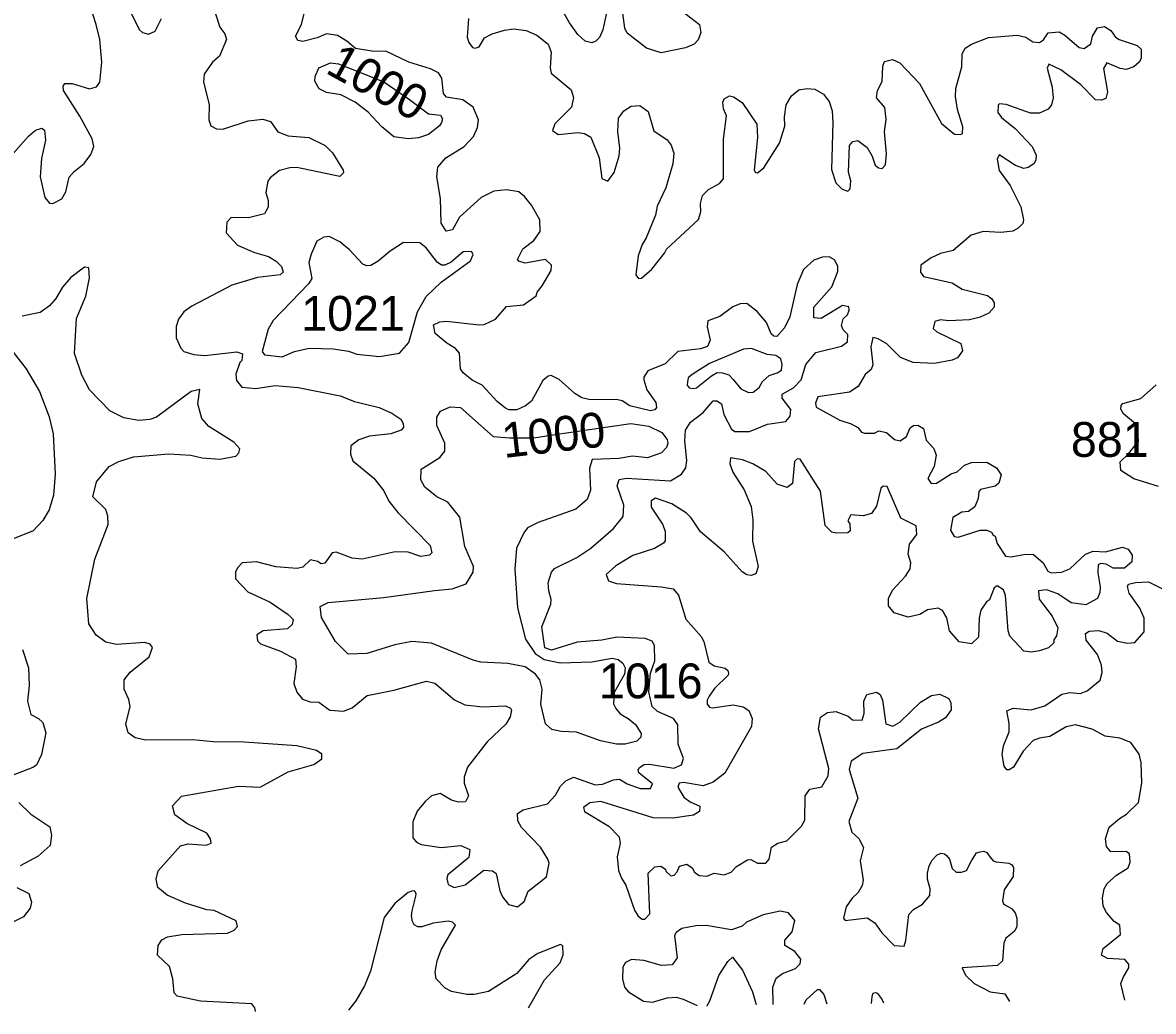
# Model space of a CAD drawing. Header units: kilometres. Extents: x 178.1 to 232.4, y 8228.7 to 8284.8.
# Drawn here: x 209.31 to 214.5, y 8229.17 to 8233.71 of the extents above; entities that cross this region are included whole.
import ezdxf

# ---------------------------------------------------------------- set-up
doc = ezdxf.new("R2010")
doc.units = ezdxf.units.KM
for name, color, linetype in [('1', 7, 'Continuous'), ('2', 7, 'Continuous'), ('21', 7, 'Continuous'), ('61', 7, 'Continuous')]:
    doc.layers.add(name, color=color, linetype=linetype)
doc.styles.add('dgn002', font='dgn002.shx')

msp = doc.modelspace()

# ---------------------------------------------------------------- linework, layer by layer
at = {"layer": '1', "color": 5, "linetype": 'Continuous', "lineweight": 13, "flags": 128}
for points in [[(210.7219, 8233.5277), (210.7599, 8233.5224), (210.9675, 8233.44), (211.0858, 8233.3584), (211.1733, 8233.2933), (211.2272, 8233.2865), (211.2374, 8233.2707), (211.2326, 8233.2536), (211.2227, 8233.2385), (211.172, 8233.1977), (211.1268, 8233.1835), (211.0787, 8233.1776), (211.0133, 8233.188), (210.9577, 8233.2336), (210.895, 8233.301), (210.8358, 8233.3471), (210.7707, 8233.3797), (210.7049, 8233.3915), (210.6703, 8233.4075), (210.6499, 8233.4434), (210.6519, 8233.4647), (210.6684, 8233.5046), (210.7219, 8233.5277)], [(210.4592, 8232.3442), (210.4359, 8232.3042), (210.4087, 8232.2022), (210.4191, 8232.1873), (210.5004, 8232.1769), (210.5568, 8232.2016), (210.6244, 8232.2177), (210.7346, 8232.2145), (210.8055, 8232.2032), (210.8432, 8232.1899), (210.947, 8232.1786), (211.039, 8232.1948), (211.0827, 8232.2434), (211.1224, 8232.3842), (211.1618, 8232.4549), (211.2305, 8232.5203), (211.3657, 8232.6182), (211.3785, 8232.6465), (211.3699, 8232.6605), (211.3319, 8232.659), (211.2769, 8232.6115), (211.248, 8232.5986), (211.2317, 8232.5983), (211.2123, 8232.612), (211.1617, 8232.6771), (211.1333, 8232.7008), (211.0578, 8232.7018), (210.9961, 8232.6625), (210.9412, 8232.6164), (210.9082, 8232.5968), (210.8892, 8232.595), (210.8709, 8232.6027), (210.8094, 8232.6689), (210.7656, 8232.7046), (210.716, 8232.7294), (210.6926, 8232.7267), (210.6595, 8232.7077), (210.6331, 8232.649), (210.6237, 8232.6097), (210.6361, 8232.5365), (210.6217, 8232.5127), (210.4592, 8232.3442)], [(212.4639, 8232.147), (212.3843, 8232.0955), (212.3655, 8232.0811), (212.3619, 8232.062), (212.3614, 8232.048), (212.3697, 8232.0356), (212.3903, 8232.0322), (212.4033, 8232.0343), (212.473, 8232.0907), (212.4979, 8232.1059), (212.5229, 8232.104), (212.5525, 8232.0952), (212.5723, 8232.0731), (212.6079, 8232.0307), (212.6423, 8232.0139), (212.6638, 8232.0151), (212.6919, 8232.0365), (212.7075, 8232.0647), (212.7373, 8232.0916), (212.7749, 8232.1033), (212.794, 8232.1167), (212.7978, 8232.1417), (212.7907, 8232.1688), (212.7688, 8232.1834), (212.7281, 8232.1887), (212.6557, 8232.2163), (212.6194, 8232.2127), (212.4639, 8232.147)], [(211.4703, 8231.8119), (211.5441, 8231.8051), (211.6561, 8231.8058), (211.7433, 8231.8185), (211.9971, 8231.8554), (212.1024, 8231.8708), (212.184, 8231.8589), (212.2447, 8231.8293), (212.2693, 8231.7982), (212.2725, 8231.7795), (212.2651, 8231.7608), (212.2431, 8231.736), (212.1783, 8231.7144), (212.1102, 8231.7207), (212.0466, 8231.7111), (211.9243, 8231.7055), (211.9125, 8231.6658), (211.9172, 8231.5653), (211.9014, 8231.5225), (211.8492, 8231.4773), (211.6761, 8231.4165), (211.6281, 8231.3917), (211.6108, 8231.3695), (211.5765, 8231.2995), (211.57, 8231.2024), (211.5816, 8231.0246), (211.6188, 8230.8815), (211.6628, 8230.8152), (211.7036, 8230.7884), (211.7773, 8230.7729), (211.923, 8230.7778), (212.0165, 8230.7932), (212.0432, 8230.7877), (212.0652, 8230.7713), (212.0762, 8230.7502), (212.0732, 8230.7209), (212.0259, 8230.6358), (212.0231, 8230.5846), (212.0332, 8230.5626), (212.0533, 8230.5388), (212.0891, 8230.517), (212.1234, 8230.4889), (212.1493, 8230.4487), (212.1486, 8230.4316), (212.1294, 8230.4127), (212.0761, 8230.3992), (212.0357, 8230.3994), (211.9625, 8230.4138), (211.853, 8230.4549), (211.7814, 8230.4568), (211.7398, 8230.4661), (211.7097, 8230.492), (211.6884, 8230.5821), (211.695, 8230.6519), (211.6843, 8230.6941), (211.664, 8230.7201), (211.616, 8230.7544), (211.537, 8230.7695), (211.4132, 8230.7757), (211.3783, 8230.7847), (211.1865, 8230.8627), (211.0959, 8230.8698), (211.0177, 8230.8552), (210.8901, 8230.8158), (210.8037, 8230.8124), (210.7449, 8230.8706), (210.6815, 8230.9812), (210.6748, 8231.0311), (210.7117, 8231.049), (210.9674, 8231.0727), (211.2005, 8231.1051), (211.281, 8231.1121), (211.3457, 8231.1347), (211.3785, 8231.1886), (211.379, 8231.2155), (211.3398, 8231.307), (211.3162, 8231.441), (211.2619, 8231.5101), (211.2105, 8231.5353), (211.1557, 8231.5789), (211.1373, 8231.6126), (211.1388, 8231.6619), (211.2252, 8231.7156), (211.2471, 8231.744), (211.2476, 8231.7806), (211.2112, 8231.8626), (211.2114, 8231.9002), (211.2272, 8231.9275), (211.2728, 8231.9479), (211.3202, 8231.9441), (211.4703, 8231.8119)]]:
    msp.add_lwpolyline(points, dxfattribs=at)
at = {"layer": '2', "color": 3, "linetype": 'Continuous', "lineweight": 0, "flags": 128}
for points in [[(212.0012, 8233.8072), (211.9732, 8233.6779), (211.9575, 8233.643), (211.9408, 8233.6259), (211.9229, 8233.6191), (211.892, 8233.6259), (211.858, 8233.6566), (211.8198, 8233.7115), (211.7366, 8233.8585)], [(209.2189, 8233.0586), (209.3349, 8233.1908), (209.3671, 8233.2178), (209.3969, 8233.2266), (209.4084, 8233.2177), (209.4137, 8233.1717), (209.3955, 8233.0881), (209.3894, 8233.0041), (209.4099, 8232.909), (209.4321, 8232.8832), (209.4473, 8232.8816), (209.4888, 8232.9025), (209.5074, 8232.9346), (209.5227, 8233.0029), (209.5447, 8233.0285), (209.5909, 8233.0653), (209.6224, 8233.1058), (209.6358, 8233.1432), (209.6279, 8233.1778), (209.5716, 8233.2829), (209.4962, 8233.4005), (209.4943, 8233.4201), (209.5024, 8233.4327), (209.5365, 8233.4329), (209.6152, 8233.4082), (209.6473, 8233.4167), (209.6625, 8233.439), (209.6722, 8233.5306), (209.6624, 8233.6338), (209.6468, 8233.7032), (209.6047, 8233.8327)], [(209.8021, 8233.7635), (209.8447, 8233.6789), (209.8586, 8233.6665), (209.8868, 8233.6585), (209.9176, 8233.6719), (209.947, 8233.7303)], [(210.1923, 8233.7571), (210.2142, 8233.6909), (210.238, 8233.6601), (210.2447, 8233.6339), (210.212, 8233.5583), (210.1803, 8233.5309), (210.1424, 8233.4748), (210.1396, 8233.4378), (210.1658, 8233.3363), (210.1644, 8233.2652), (210.1724, 8233.2375), (210.1986, 8233.2234), (210.2287, 8233.2219), (210.3447, 8233.2613), (210.4117, 8233.268), (210.4471, 8233.2578), (210.4803, 8233.2107), (210.5284, 8233.1926), (210.6234, 8233.1839), (210.6975, 8233.1478), (210.7325, 8233.1144), (210.7815, 8233.0337)], [(211.2567, 8232.2398), (211.2027, 8232.2847), (211.1964, 8232.3239), (211.2251, 8232.3381), (211.2559, 8232.3413), (211.4054, 8232.3236), (211.4282, 8232.3258), (211.4797, 8232.3503), (211.5305, 8232.4088), (211.6093, 8232.4155), (211.6669, 8232.4574), (211.6723, 8232.4746), (211.6954, 8232.5033), (211.736, 8232.5743), (211.7378, 8232.5986), (211.7106, 8232.6242), (211.6162, 8232.6081), (211.587, 8232.6164), (211.5822, 8232.6248), (211.6058, 8232.6734), (211.657, 8232.7118), (211.6854, 8232.7531), (211.6837, 8232.806), (211.6463, 8232.8734), (211.6132, 8232.9137), (211.587, 8232.9342), (211.5311, 8232.9438), (211.4726, 8232.9376), (211.4148, 8232.9083), (211.3145, 8232.8181), (211.2827, 8232.7608), (211.2546, 8232.7546), (211.2311, 8232.7909), (211.2276, 8232.905), (211.2112, 8233.0032), (211.2162, 8233.0487), (211.2528, 8233.0908), (211.3362, 8233.1431), (211.3797, 8233.1895), (211.3973, 8233.231), (211.4021, 8233.2648), (211.3777, 8233.3234), (211.3307, 8233.3577), (211.2555, 8233.3692), (211.2421, 8233.3866), (211.2336, 8233.4565), (211.219, 8233.4819), (211.1818, 8233.5), (211.0828, 8233.5299), (210.9771, 8233.5806), (210.9215, 8233.5793), (210.8371, 8233.5922), (210.7977, 8233.6267), (210.7543, 8233.653), (210.7036, 8233.6598), (210.6613, 8233.6418), (210.5949, 8233.6254), (210.5723, 8233.6291), (210.5613, 8233.6494), (210.589, 8233.7033), (210.6092, 8233.7835)], [(212.3372, 8233.7651), (212.4168, 8233.7036), (212.4238, 8233.666), (212.4117, 8233.6333), (212.3923, 8233.6134), (212.3533, 8233.5964), (212.2417, 8233.5727), (212.1738, 8233.5952), (212.0857, 8233.6627), (212.0751, 8233.686), (212.0599, 8233.801)], [(211.3557, 8233.7313), (211.351, 8233.6457), (211.3577, 8233.6203), (211.3741, 8233.5974), (211.3878, 8233.5942), (211.4049, 8233.601), (211.4302, 8233.6413), (211.4653, 8233.6601), (211.5224, 8233.6776), (211.5627, 8233.6828), (211.6212, 8233.675), (211.6699, 8233.6541), (211.7222, 8233.6125), (211.736, 8233.5766), (211.7313, 8233.5042), (211.7362, 8233.4797), (211.8283, 8233.4027), (211.8382, 8233.3679), (211.8297, 8233.3243), (211.7537, 8233.2469), (211.743, 8233.2162), (211.7689, 8233.1988), (211.8603, 8233.2072), (211.8893, 8233.2022), (211.9184, 8233.1859), (211.956, 8233.091), (211.9681, 8232.9959), (211.9969, 8232.9834), (212.0257, 8233.0229), (212.0479, 8233.0996), (212.052, 8233.1359), (212.0424, 8233.2124), (212.0456, 8233.2724), (212.0692, 8233.3066), (212.1029, 8233.3287), (212.1438, 8233.3307), (212.1819, 8233.3039), (212.2084, 8233.2146), (212.2685, 8233.1729), (212.287, 8233.1498), (212.299, 8233.113), (212.2957, 8233.064), (212.2627, 8232.9531), (212.2224, 8232.869), (212.215, 8232.8277), (212.1723, 8232.7234), (212.1536, 8232.6924), (212.1361, 8232.6404)], [(212.2651, 8232.6711), (212.413, 8232.8076), (212.4238, 8232.8438), (212.4226, 8232.8806), (212.4311, 8232.9174), (212.4594, 8232.9454), (212.5086, 8232.9724), (212.5274, 8232.9945), (212.528, 8233.1769), (212.5412, 8233.2844), (212.5282, 8233.3152), (212.5247, 8233.3459), (212.53, 8233.3618), (212.5549, 8233.3749), (212.5739, 8233.3717), (212.6135, 8233.3454), (212.6804, 8233.2448), (212.6842, 8233.1842), (212.6679, 8233.0341), (212.6748, 8233.0232), (212.6838, 8233.0228), (212.7123, 8233.0445), (212.7846, 8233.1579), (212.8092, 8233.2369), (212.8079, 8233.2787), (212.8157, 8233.3342), (212.84, 8233.3762), (212.8737, 8233.4029), (212.9117, 8233.4095), (212.9474, 8233.4061), (212.9875, 8233.3826), (213.0124, 8233.35), (213.0266, 8233.3063), (213.0298, 8233.2527), (213.0234, 8233.0367), (213.0433, 8232.9769), (213.0724, 8232.9477), (213.0989, 8232.9376), (213.1088, 8232.9488), (213.1121, 8232.9853), (213.1024, 8233.0252), (213.1071, 8233.1482), (213.1215, 8233.1661), (213.145, 8233.1707), (213.187, 8233.1391), (213.2107, 8233.0992), (213.2244, 8233.0566), (213.2393, 8233.0447), (213.2572, 8233.0414), (213.2721, 8233.0589), (213.2768, 8233.1091), (213.2671, 8233.2096), (213.2752, 8233.2664), (213.2683, 8233.3226), (213.2307, 8233.3669), (213.2356, 8233.4007), (213.2571, 8233.4416), (213.2602, 8233.512), (213.2674, 8233.534), (213.3033, 8233.5422), (213.3377, 8233.5264), (213.4273, 8233.433), (213.5289, 8233.2485), (213.5889, 8233.199), (213.6155, 8233.1975), (213.6254, 8233.2027), (213.6274, 8233.2334), (213.6027, 8233.3132), (213.5929, 8233.3719), (213.5944, 8233.4099), (213.6222, 8233.5095), (213.6243, 8233.5687), (213.638, 8233.5942), (213.6666, 8233.6136), (213.7453, 8233.6431), (213.877, 8233.6548), (213.9164, 8233.6452), (213.9479, 8233.6233), (213.979, 8233.6205), (213.9977, 8233.6324), (214.0183, 8233.6647), (214.0689, 8233.6697), (214.0949, 8233.6549), (214.1617, 8233.5979), (214.1836, 8233.5927), (214.2148, 8233.614), (214.2223, 8233.6497), (214.2462, 8233.6886), (214.2776, 8233.6945), (214.3072, 8233.6761), (214.3287, 8233.6453), (214.3457, 8233.6343), (214.4273, 8233.6067), (214.4453, 8233.59), (214.4456, 8233.5477)], [(214.4456, 8233.5477), (214.4371, 8233.5298), (214.4118, 8233.5081), (214.3773, 8233.497), (214.3501, 8233.5012)], [(214.2728, 8233.5006), (214.2907, 8233.3943), (214.2835, 8233.3627), (214.2638, 8233.3551), (214.2367, 8233.3573), (214.1673, 8233.4278), (214.0769, 8233.4954), (214.0215, 8233.5216), (214.0143, 8233.5034), (214.0377, 8233.4158), (214.0421, 8233.3672), (214.0344, 8233.3337), (214.0191, 8233.3143), (213.9787, 8233.2967), (213.9384, 8233.2962), (213.8255, 8233.3355), (213.7949, 8233.3388), (213.7894, 8233.3331), (213.7875, 8233.2993), (213.8039, 8233.276), (213.8671, 8233.2257), (213.9454, 8233.1424), (213.9631, 8233.104), (213.9615, 8233.0796), (213.9532, 8233.0642), (213.9277, 8233.0465), (213.9073, 8233.0427), (213.8683, 8233.0556), (213.7934, 8233.1044), (213.784, 8233.0853), (213.7938, 8233.0325), (213.8447, 8232.9636), (213.8938, 8232.8655), (213.9054, 8232.8064), (213.9019, 8232.7889), (213.8805, 8232.7676), (213.8566, 8232.7546), (213.801, 8232.7481), (213.7203, 8232.753), (213.6648, 8232.7352), (213.5819, 8232.666), (213.5244, 8232.6517), (213.4814, 8232.632), (213.4333, 8232.5989), (213.4318, 8232.5655), (213.4463, 8232.5465), (213.5778, 8232.5173), (213.6236, 8232.4884), (213.7403, 8232.459), (213.7604, 8232.4431), (213.7704, 8232.4251), (213.7706, 8232.405), (213.7462, 8232.3786), (213.7058, 8232.3594), (213.6581, 8232.3472), (213.5627, 8232.343), (213.5241, 8232.3479), (213.4976, 8232.3402), (213.491, 8232.3075), (213.5072, 8232.2918), (213.6171, 8232.2385), (213.6255, 8232.2055), (213.6029, 8232.1723), (213.578, 8232.1621), (213.4964, 8232.1474), (213.3992, 8232.1517), (213.3408, 8232.1742), (213.2773, 8232.2369), (213.2384, 8232.2594), (213.2133, 8232.2655), (213.2045, 8232.2236), (213.2139, 8232.1408), (213.2057, 8232.1192), (213.1785, 8232.0965), (213.1462, 8232.0414), (213.1071, 8232.0157), (212.9616, 8231.994), (212.9495, 8231.9643), (212.9537, 8231.9467), (213.0618, 8231.8869), (213.1142, 8231.8703), (213.1446, 8231.8533), (213.1611, 8231.8319), (213.1759, 8231.8264), (213.2211, 8231.8263), (213.2407, 8231.8372), (213.2758, 8231.8301), (213.3138, 8231.7979), (213.3396, 8231.7918), (213.3678, 8231.812), (213.3854, 8231.852), (213.3997, 8231.8614), (213.4199, 8231.864), (213.4463, 8231.8485), (213.4581, 8231.795)], [(214.3501, 8233.5012), (214.2881, 8233.5264), (214.2728, 8233.5006)], [(210.5357, 8233.0458), (210.4883, 8233.0331), (210.4458, 8232.9996)], [(210.7815, 8233.0337), (210.7826, 8233.0214), (210.7662, 8233.0054), (210.5679, 8233.0461), (210.5357, 8233.0458)], [(210.4458, 8232.9996), (210.4349, 8232.984), (210.426, 8232.9315), (210.4357, 8232.8945), (210.4358, 8232.8638), (210.4193, 8232.8341), (210.3453, 8232.8156), (210.2665, 8232.8171), (210.2465, 8232.7952), (210.2438, 8232.746), (210.2958, 8232.6904), (210.3736, 8232.6563), (210.4371, 8232.6384), (210.4727, 8232.6168), (210.4972, 8232.5923), (210.5046, 8232.5661), (210.4915, 8232.5531), (210.3867, 8232.5419), (210.2697, 8232.506), (210.0852, 8232.4105), (210.0491, 8232.3842), (210.0243, 8232.351), (210.0143, 8232.3171), (210.0132, 8232.2651), (210.0353, 8232.2176), (210.0486, 8232.2021), (210.0952, 8232.1884), (210.1452, 8232.1835), (210.292, 8232.1996), (210.3188, 8232.1912), (210.3152, 8232.1603), (210.3056, 8232.1511), (210.2879, 8232.0978), (210.2916, 8232.0688), (210.3146, 8232.0387), (210.3797, 8232.0319), (210.4686, 8232.045), (210.5739, 8232.0366), (210.7667, 8231.999), (210.8332, 8231.9729), (210.9459, 8231.9442), (211.0043, 8231.918), (211.0451, 8231.8906), (211.056, 8231.8713), (211.0578, 8231.8533), (211.0478, 8231.8413), (210.9998, 8231.8244), (210.9011, 8231.8129), (210.853, 8231.7968), (210.8166, 8231.7684), (210.8148, 8231.731), (210.8256, 8231.7001), (210.9223, 8231.6209), (210.9675, 8231.5628), (210.9907, 8231.5143), (211.0313, 8231.463), (211.181, 8231.3109), (211.1877, 8231.2772), (211.1777, 8231.2667), (211.1381, 8231.2601), (211.0794, 8231.2813), (211.0195, 8231.2814), (210.8674, 8231.2486), (210.8216, 8231.2532), (210.7492, 8231.281), (210.7307, 8231.2777), (210.6971, 8231.2306), (210.6801, 8231.2275), (210.6634, 8231.2383), (210.6311, 8231.2452), (210.596, 8231.2112), (210.5698, 8231.2057), (210.4718, 8231.2138), (210.3834, 8231.2356), (210.3174, 8231.2318), (210.2952, 8231.2085), (210.2862, 8231.1895), (210.2862, 8231.1585), (210.3432, 8231.0992), (210.4454, 8231.0505), (210.5285, 8230.9941), (210.5507, 8230.9718), (210.5461, 8230.948), (210.5251, 8230.9285), (210.4139, 8230.9191), (210.3836, 8230.9007), (210.3866, 8230.8734), (210.4007, 8230.8595), (210.4935, 8230.8254), (210.5621, 8230.7887), (210.5642, 8230.7548), (210.5548, 8230.6779), (210.5682, 8230.6383), (210.5944, 8230.6063), (210.6286, 8230.5934)], [(212.1992, 8232.5805), (212.257, 8232.6529), (212.2651, 8232.6711)], [(212.0661, 8231.4448), (212.0702, 8231.4964), (212.0391, 8231.5848), (212.0478, 8231.6136), (212.0817, 8231.6203), (212.2841, 8231.6086), (212.3347, 8231.638), (212.3542, 8231.6677), (212.3599, 8231.7015), (212.3502, 8231.791), (212.3537, 8231.8408), (212.3757, 8231.8777), (212.4348, 8231.9225), (212.4795, 8231.9747), (212.4977, 8231.976), (212.5191, 8231.9609), (212.5287, 8231.9122), (212.5646, 8231.8448), (212.5792, 8231.8347), (212.6474, 8231.834), (212.7299, 8231.8684), (212.8136, 8231.8805), (212.834, 8231.9051), (212.8373, 8231.9355), (212.797, 8231.9882), (212.7966, 8232.0059), (212.8488, 8232.0353), (212.8843, 8232.0725), (212.9059, 8232.1427), (212.9525, 8232.1976), (213.0703, 8232.2265), (213.0972, 8232.2464), (213.0989, 8232.2799), (213.0766, 8232.3014), (213.0695, 8232.3211), (213.0777, 8232.3511), (213.0977, 8232.3707), (213.1056, 8232.3917), (213.1026, 8232.4062), (213.0744, 8232.4136), (212.9757, 8232.353), (212.9425, 8232.3566), (212.9431, 8232.4055), (213.0258, 8232.499), (213.0525, 8232.5697), (213.0523, 8232.5938), (213.0378, 8232.6232), (213.0128, 8232.6361), (212.9822, 8232.6344), (212.9423, 8232.6208), (212.8947, 8232.5777), (212.8654, 8232.5093), (212.8322, 8232.3606), (212.8085, 8232.3106), (212.7732, 8232.2712), (212.7585, 8232.2726), (212.7462, 8232.2828), (212.7252, 8232.3346), (212.6827, 8232.3857), (212.6356, 8232.4219), (212.6037, 8232.4204), (212.5708, 8232.4071), (212.5108, 8232.3626), (212.4558, 8232.3428), (212.4523, 8232.3152), (212.4671, 8232.2536), (212.4536, 8232.2249), (212.4226, 8232.2148), (212.3182, 8232.2017), (212.2595, 8232.1457), (212.1806, 8232.1127), (212.1625, 8232.0847), (212.161, 8232.0714), (212.1751, 8232.0251), (212.2168, 8231.9671), (212.2199, 8231.9454), (212.2116, 8231.9347), (212.1922, 8231.9302), (212.0968, 8231.953), (212.0626, 8231.9755), (212.0422, 8231.9806), (211.9097, 8231.981), (211.8775, 8231.9889), (211.8443, 8232.0094), (211.7735, 8232.0735), (211.736, 8232.0913), (211.7224, 8232.0884), (211.6979, 8232.0689), (211.6451, 8231.9741), (211.6179, 8231.9527), (211.5784, 8231.9347), (211.5438, 8231.9345), (211.5277, 8231.9404), (211.4877, 8231.9728), (211.419, 8232.0476)], [(212.1361, 8232.6404), (212.1246, 8232.5531), (212.1376, 8232.5375), (212.1507, 8232.5392), (212.1992, 8232.5805)], [(209.5559, 8232.3536), (209.599, 8232.4554), (209.6161, 8232.5396), (209.6127, 8232.5857), (209.5922, 8232.5894), (209.5305, 8232.5422)], [(209.5305, 8232.5422), (209.4915, 8232.4966), (209.4614, 8232.4449)], [(209.4614, 8232.4449), (209.4317, 8232.4122), (209.3894, 8232.3806), (209.307, 8232.3647)], [(210.3778, 8229.1723), (210.3776, 8229.1732), (210.375, 8229.1884), (210.361, 8229.2074), (210.1248, 8229.219), (210.0183, 8229.2421), (210.0048, 8229.2577), (209.9981, 8229.322), (209.9824, 8229.3781), (209.9276, 8229.4299), (209.9309, 8229.4747), (209.9474, 8229.5002), (209.9735, 8229.5152), (210.0399, 8229.5251), (210.2492, 8229.5317), (210.2799, 8229.5459), (210.2957, 8229.5621), (210.2889, 8229.5874), (210.188, 8229.6352), (210.1545, 8229.6388), (210.0566, 8229.6687), (209.9722, 8229.7052), (209.9295, 8229.741), (209.9223, 8229.7792), (209.9311, 8229.8174), (210.0338, 8229.9326), (210.0695, 8229.9415), (210.1518, 8229.935), (210.1741, 8229.9445), (210.1715, 8229.9647), (210.155, 8229.9903), (210.0622, 8230.0356), (210.007, 8230.0744), (209.9968, 8230.1165), (210.0383, 8230.1602), (210.3006, 8230.2067), (210.3993, 8230.2022), (210.528, 8230.2724), (210.6453, 8230.3057), (210.6835, 8230.331), (210.6832, 8230.3525), (210.6585, 8230.3693), (210.5686, 8230.3909), (210.3256, 8230.409), (210.185, 8230.4092), (210.0885, 8230.4189), (209.874, 8230.4173), (209.826, 8230.4286), (209.7937, 8230.451), (209.7827, 8230.4912), (209.802, 8230.5717), (209.7969, 8230.6038), (209.7746, 8230.652), (209.7744, 8230.6948), (209.8028, 8230.7301), (209.8904, 8230.8002), (209.9055, 8230.8423), (209.8937, 8230.8584), (209.8691, 8230.8652), (209.739, 8230.8568), (209.6902, 8230.8667), (209.6463, 8230.8991), (209.6119, 8230.9509), (209.6032, 8231.0681), (209.6408, 8231.2479), (209.7017, 8231.4072), (209.7001, 8231.4453), (209.6903, 8231.4766), (209.6311, 8231.5339), (209.6473, 8231.6034), (209.7062, 8231.6737), (209.7508, 8231.6968), (209.8175, 8231.718), (209.9799, 8231.7324), (210.0807, 8231.726), (210.1327, 8231.7141), (210.215, 8231.708), (210.2875, 8231.7212), (210.3022, 8231.7366), (210.3058, 8231.7557), (210.2789, 8231.7855), (210.1643, 8231.8576), (210.1312, 8231.8946), (210.1133, 8231.9622), (210.1231, 8232.0276), (210.082, 8232.0187), (209.924, 8231.9004), (209.8924, 8231.889), (209.843, 8231.8856), (209.7732, 8231.8978), (209.7095, 8231.9293), (209.6157, 8232.026), (209.5802, 8232.0939), (209.5472, 8232.1934), (209.5559, 8232.3536)], [(209.159, 8232.3312), (209.3244, 8232.123), (209.3862, 8232.0175), (209.4308, 8231.9015), (209.4495, 8231.8235), (209.4582, 8231.6386), (209.4498, 8231.5415), (209.4298, 8231.475), (209.4017, 8231.4257), (209.3565, 8231.3791), (209.2617, 8231.3406)], [(211.3157, 8232.1941), (211.2967, 8232.2162), (211.2567, 8232.2398)], [(211.419, 8232.0476), (211.373, 8232.0696), (211.3319, 8232.1038), (211.3196, 8232.1221), (211.3157, 8232.1941)], [(214.5252, 8231.5821), (214.4124, 8231.6173), (214.3529, 8231.6557), (214.349, 8231.6947), (214.3874, 8231.7319), (214.4338, 8231.7907), (214.429, 8231.8618), (214.3656, 8231.9163), (214.3521, 8231.9366), (214.354, 8231.9537), (214.3623, 8231.963), (214.4444, 8231.9863), (214.5156, 8232.0489)], [(213.4581, 8231.795), (213.4936, 8231.7559), (213.5038, 8231.7262), (213.4958, 8231.6737), (213.4668, 8231.6184)], [(213.2505, 8231.5737), (213.23, 8231.4913), (213.2074, 8231.4579), (213.1691, 8231.4477), (213.1125, 8231.4522), (213.0995, 8231.4237), (213.1075, 8231.4103), (213.1097, 8231.378), (213.0982, 8231.3687), (213.045, 8231.3672), (213.0255, 8231.373), (212.9953, 8231.4024), (212.9725, 8231.5606), (212.8797, 8231.7074), (212.8655, 8231.7089), (212.8538, 8231.6971), (212.8445, 8231.5964), (212.8203, 8231.5779), (212.7746, 8231.5932), (212.7221, 8231.6516), (212.662, 8231.6868), (212.6143, 8231.705), (212.5599, 8231.7141), (212.5561, 8231.6865), (212.5702, 8231.6483), (212.6224, 8231.5665), (212.6543, 8231.4902), (212.6629, 8231.4288), (212.6613, 8231.3315), (212.6875, 8231.2151), (212.6769, 8231.1808), (212.654, 8231.1731), (212.6352, 8231.1767), (212.614, 8231.1903), (212.5301, 8231.2825), (212.4223, 8231.3738), (212.3785, 8231.4388), (212.3583, 8231.4589), (212.2903, 8231.5021), (212.215, 8231.5284), (212.1955, 8231.5159), (212.1953, 8231.4869), (212.2476, 8231.4097), (212.2595, 8231.3768), (212.2598, 8231.3333), (212.2523, 8231.3225), (212.2113, 8231.2976), (212.1118, 8231.2658), (212.0336, 8231.2184), (211.9883, 8231.1779), (211.9994, 8231.1488), (212.0362, 8231.1368), (212.2408, 8231.1218), (212.2971, 8231.1116), (212.3208, 8231.0831), (212.354, 8230.9733), (212.4253, 8230.8935), (212.437, 8230.8705), (212.4604, 8230.7752), (212.4853, 8230.7593), (212.5355, 8230.7478), (212.5478, 8230.7378), (212.55, 8230.7249), (212.5486, 8230.7163), (212.4864, 8230.6549), (212.4624, 8230.6198), (212.4526, 8230.6016), (212.4533, 8230.5821), (212.4627, 8230.5692), (212.4768, 8230.5655), (212.5725, 8230.5801), (212.6173, 8230.57), (212.6446, 8230.5535), (212.6595, 8230.5169), (212.6561, 8230.4799), (212.5336, 8230.2656), (212.4804, 8230.224), (212.435, 8230.2083), (212.3443, 8230.2229), (212.3237, 8230.2201), (212.3179, 8230.2011), (212.3454, 8230.1557), (212.374, 8230.1338), (212.4191, 8230.1137), (212.4173, 8230.0901), (212.3899, 8230.0733), (212.2957, 8230.0601), (212.2045, 8230.0615), (211.965, 8230.1358), (211.913, 8230.1293), (211.8848, 8230.1079), (211.8895, 8230.0901), (212.0006, 8230.0225), (212.0485, 8229.9731), (212.0535, 8229.9423)], [(213.506, 8231.5973), (213.5741, 8231.6407), (213.6002, 8231.6497), (213.6349, 8231.6796), (213.6669, 8231.6928), (213.7369, 8231.6945), (213.7822, 8231.6682), (213.8035, 8231.6356), (213.7916, 8231.5973), (213.7754, 8231.5829), (213.7075, 8231.5684), (213.7, 8231.5588), (213.698, 8231.5277), (213.6824, 8231.4882), (213.6535, 8231.4677), (213.6231, 8231.4639), (213.5816, 8231.4391), (213.5702, 8231.3817), (213.5864, 8231.353), (213.6053, 8231.3501), (213.7058, 8231.3815), (213.7374, 8231.3812), (213.7582, 8231.3723), (213.7665, 8231.3582), (213.7762, 8231.3541), (213.7853, 8231.3205), (213.8229, 8231.2625), (213.8495, 8231.2584), (213.9146, 8231.2714), (213.9515, 8231.2695), (213.9953, 8231.2312), (214.017, 8231.1934), (214.0331, 8231.1861), (214.0794, 8231.1888), (214.1185, 8231.2036), (214.1899, 8231.271), (214.2252, 8231.2845), (214.2822, 8231.2815), (214.3596, 8231.304), (214.3858, 8231.2944), (214.404, 8231.2665), (214.4037, 8231.2366), (214.3692, 8231.2071), (214.3168, 8231.2072), (214.2858, 8231.2256), (214.2603, 8231.2285), (214.2487, 8231.2223), (214.2464, 8231.1852), (214.2577, 8231.1208), (214.2557, 8231.0957), (214.2448, 8231.0681), (214.1925, 8231.0381), (214.1252, 8231.0479), (214.0626, 8231.0899), (214.0119, 8231.1069), (213.9747, 8231.1029), (213.9768, 8231.0644), (214.0365, 8230.9871), (214.0634, 8230.9339), (214.0569, 8230.8964), (214.0442, 8230.8776), (214.0449, 8230.8646), (214.0203, 8230.842), (213.9793, 8230.8272), (213.9428, 8230.8222), (213.907, 8230.8253), (213.8435, 8230.8956), (213.835, 8230.9189), (213.8228, 8231.0821), (213.8135, 8231.1083), (213.7843, 8231.1264), (213.7707, 8231.1167), (213.7487, 8231.0622), (213.7356, 8231.0532), (213.7092, 8231.0144), (213.702, 8230.9787), (213.6991, 8230.8903), (213.6675, 8230.8604), (213.61, 8230.869), (213.5664, 8230.9189), (213.5532, 8230.9785), (213.5334, 8231.013), (213.5137, 8231.0236), (213.4653, 8231.0163), (213.4299, 8230.9951), (213.3763, 8230.982), (213.3121, 8231.0014), (213.2853, 8231.0347), (213.2852, 8231.0672), (213.3033, 8231.1068), (213.3636, 8231.1706), (213.3857, 8231.2048), (213.3886, 8231.2312), (213.3759, 8231.2709), (213.3826, 8231.3176)], [(213.2788, 8231.582), (213.2611, 8231.5839), (213.2505, 8231.5737)], [(213.3826, 8231.3176), (213.4163, 8231.3618), (213.4127, 8231.4015), (213.3415, 8231.4364), (213.2788, 8231.582)], [(213.4668, 8231.6184), (213.4818, 8231.596), (213.506, 8231.5973)], [(211.9177, 8231.2987), (212.0219, 8231.3897), (212.0661, 8231.4448)], [(211.7231, 8231.1405), (211.7372, 8231.188), (211.7513, 8231.2055), (211.8543, 8231.2558), (211.9177, 8231.2987)], [(211.0136, 8230.6477), (211.1631, 8230.6887), (211.202, 8230.6792), (211.2922, 8230.6027), (211.3394, 8230.5796), (211.4219, 8230.5704), (211.5267, 8230.5752), (211.5492, 8230.5642), (211.5547, 8230.5547), (211.5473, 8230.5242), (211.5275, 8230.4903), (211.4427, 8230.41), (211.3518, 8230.2934), (211.3363, 8230.2471), (211.3366, 8230.2194), (211.3559, 8230.1622), (211.342, 8230.1344), (211.3107, 8230.1326), (211.2776, 8230.1423), (211.2267, 8230.172), (211.1872, 8230.162), (211.1568, 8230.1358), (211.1212, 8230.091), (211.1008, 8230.043), (211.1014, 8229.9696), (211.1179, 8229.9491), (211.1396, 8229.9384), (211.2316, 8229.9252), (211.3216, 8229.9335), (211.3621, 8229.9148), (211.3583, 8229.8784), (211.2615, 8229.7999), (211.2574, 8229.7823), (211.2636, 8229.7542), (211.2913, 8229.7408), (211.3411, 8229.7529), (211.4272, 8229.8206), (211.4673, 8229.8182), (211.4835, 8229.806), (211.5008, 8229.725), (211.5127, 8229.6981), (211.5405, 8229.6631), (211.5813, 8229.6521), (211.6128, 8229.6774), (211.6299, 8229.7244), (211.7148, 8229.7893), (211.7262, 8229.852), (211.7209, 8229.871), (211.6875, 8229.9262), (211.5994, 8230.0163), (211.5829, 8230.0466), (211.582, 8230.0815), (211.6074, 8230.0982), (211.7197, 8230.1244), (211.7555, 8230.1649), (211.7783, 8230.2059), (211.8042, 8230.2314), (211.8387, 8230.2474), (211.9375, 8230.2117), (211.9716, 8230.215), (212.0217, 8230.2359), (212.0498, 8230.2377), (212.0856, 8230.2172), (212.1452, 8230.1955), (212.1926, 8230.1948), (212.2017, 8230.2163), (212.1389, 8230.268), (212.1364, 8230.2806), (212.1419, 8230.2926), (212.1636, 8230.3051), (212.1882, 8230.3069), (212.3001, 8230.2888), (212.334, 8230.3046), (212.3434, 8230.3333), (212.3189, 8230.3998), (212.3182, 8230.4886), (212.298, 8230.5167), (212.2252, 8230.5486), (212.1993, 8230.5714), (212.1843, 8230.6387), (212.1926, 8230.7255), (212.2124, 8230.7812), (212.2108, 8230.8524), (212.2002, 8230.8713), (212.1678, 8230.8848), (212.0374, 8230.8896), (211.9694, 8230.8763), (211.8557, 8230.8681), (211.7373, 8230.8305), (211.707, 8230.8416), (211.6935, 8230.9384), (211.7344, 8231.0412), (211.7361, 8231.0637), (211.7252, 8231.1038), (211.7231, 8231.1405)], [(214.3703, 8229.2239), (214.3534, 8229.2996), (214.3644, 8229.3313), (214.3891, 8229.3715), (214.3893, 8229.3896), (214.3717, 8229.41), (214.2907, 8229.4158), (214.264, 8229.4304), (214.2708, 8229.4605), (214.3508, 8229.5249), (214.348, 8229.5677), (214.3228, 8229.5852), (214.2863, 8229.6259), (214.2712, 8229.6552), (214.2678, 8229.694), (214.2763, 8229.7347), (214.2897, 8229.7592), (214.3326, 8229.7971), (214.3859, 8229.8316), (214.3959, 8229.8567), (214.3921, 8229.8962), (214.3776, 8229.9058), (214.3069, 8229.9043), (214.2875, 8229.9291), (214.2826, 8229.9646), (214.2996, 8230.0177), (214.3461, 8230.0578), (214.3789, 8230.0774), (214.434, 8230.1317), (214.4488, 8230.2196), (214.4453, 8230.3148), (214.4367, 8230.3538), (214.3988, 8230.4073), (214.3482, 8230.4269), (214.2813, 8230.4355), (214.2206, 8230.4679), (214.1447, 8230.4881), (214.1021, 8230.4783), (214.0269, 8230.4342), (213.9791, 8230.427), (213.9502, 8230.4155), (213.9044, 8230.3667), (213.8592, 8230.2935), (213.8392, 8230.2812), (213.8284, 8230.282), (213.8171, 8230.2982), (213.807, 8230.351), (213.8141, 8230.3912), (213.8397, 8230.4558), (213.8397, 8230.494), (213.8289, 8230.5524), (213.8586, 8230.5637), (213.9406, 8230.5571), (214.0032, 8230.5757), (214.0824, 8230.6294), (214.1183, 8230.6362), (214.1661, 8230.6313), (214.1976, 8230.6439), (214.2577, 8230.6926), (214.2675, 8230.7283), (214.2639, 8230.7625), (214.2449, 8230.81), (214.1939, 8230.8763), (214.1899, 8230.9069), (214.2076, 8230.9176), (214.2523, 8230.921), (214.2906, 8230.9091), (214.3378, 8230.8721), (214.384, 8230.8634), (214.4172, 8230.8652), (214.4603, 8230.9153), (214.4601, 8230.9768), (214.4402, 8231.0228), (214.3907, 8231.0917), (214.383, 8231.1227), (214.3881, 8231.1332), (214.4197, 8231.1417), (214.4799, 8231.1445), (214.5815, 8231.094)], [(209.3078, 8230.8343), (209.3349, 8230.7501), (209.338, 8230.6691), (209.3315, 8230.5959), (209.3468, 8230.5355), (209.3807, 8230.5175), (209.4006, 8230.4987), (209.4153, 8230.4509), (209.3949, 8230.3509), (209.3721, 8230.3034), (209.3558, 8230.2914), (209.2201, 8230.2394)], [(210.8215, 8230.5663), (210.8908, 8230.6231), (211.0136, 8230.6477)], [(212.1661, 8229.5959), (212.1888, 8229.6203), (212.1821, 8229.8069), (212.2128, 8229.8357), (212.24, 8229.839), (212.2607, 8229.8247), (212.2622, 8229.8159), (212.2852, 8229.7953), (212.3005, 8229.7973), (212.3152, 8229.8135), (212.3257, 8229.8391), (212.3598, 8229.8475), (212.3841, 8229.8312), (212.3951, 8229.8117), (212.416, 8229.7964), (212.4511, 8229.7935), (212.4846, 8229.8064), (212.5312, 8229.7987), (212.5622, 8229.8118), (212.5867, 8229.8371), (212.6377, 8229.8685), (212.653, 8229.8689), (212.6834, 8229.8526), (212.7224, 8229.8531), (212.7379, 8229.8718), (212.7474, 8229.9269), (212.7776, 8229.9446), (212.8188, 8229.9557), (212.8861, 8230.0219), (212.9014, 8230.0501), (212.9035, 8230.1615), (212.9237, 8230.1918), (212.9791, 8230.2038), (213.0089, 8230.2533), (213.0116, 8230.287), (212.9642, 8230.469), (212.9734, 8230.5231), (213.006, 8230.5441), (213.044, 8230.5489), (213.1007, 8230.5273), (213.1195, 8230.5111), (213.1642, 8230.5086), (213.1745, 8230.5406), (213.1715, 8230.5971), (213.1861, 8230.6269), (213.2311, 8230.6377), (213.2473, 8230.6271), (213.2582, 8230.6015), (213.2732, 8230.4927), (213.3047, 8230.4817), (213.3376, 8230.4996), (213.4328, 8230.5925), (213.4833, 8230.6232), (213.5214, 8230.6289), (213.5625, 8230.6082), (213.5715, 8230.5885), (213.573, 8230.5563), (213.5467, 8230.5193), (213.5149, 8230.4994), (213.4366, 8230.4682), (213.3241, 8230.378), (213.1672, 8230.3563), (213.1148, 8230.3215), (213.1048, 8230.2833), (213.1448, 8230.1507), (213.1026, 8230.0439), (213.1176, 8229.9954), (213.1486, 8229.9656), (213.171, 8229.9248), (213.1551, 8229.864), (213.1698, 8229.7743), (213.1648, 8229.7509), (213.1466, 8229.7182), (213.1183, 8229.6925), (213.091, 8229.6518), (213.0796, 8229.6009), (213.0861, 8229.5898), (213.1871, 8229.6019), (213.2223, 8229.5793), (213.2543, 8229.5328), (213.3114, 8229.4748), (213.3575, 8229.4721), (213.3658, 8229.497), (213.3795, 8229.6176), (213.4005, 8229.6401), (213.4421, 8229.665), (213.476, 8229.7039), (213.4775, 8229.7347), (213.4647, 8229.7787), (213.4652, 8229.8071), (213.4729, 8229.8412), (213.4864, 8229.8671), (213.5093, 8229.8911), (213.5267, 8229.8982), (213.5428, 8229.8961)], [(210.6286, 8230.5934), (210.6689, 8230.5916), (210.72, 8230.5548), (210.7825, 8230.5506), (210.8215, 8230.5663)], [(209.2913, 8230.1309), (209.3468, 8230.0778), (209.4328, 8230.0195), (209.4416, 8229.981), (209.435, 8229.9335), (209.3796, 8229.885), (209.2979, 8229.8411)], [(212.0535, 8229.9423), (212.0391, 8229.8816), (212.0457, 8229.8197), (212.0587, 8229.7842), (212.0797, 8229.7519), (212.1185, 8229.6377)], [(213.5428, 8229.8961), (213.5512, 8229.8876), (213.5663, 8229.8713), (213.5787, 8229.8286), (213.596, 8229.8121), (213.6208, 8229.8118)], [(213.6208, 8229.8118), (213.6434, 8229.8198), (213.6662, 8229.8638), (213.6904, 8229.9), (213.7062, 8229.9053), (213.7238, 8229.9085), (213.7369, 8229.902)], [(213.7369, 8229.902), (213.752, 8229.8798), (213.7656, 8229.8634), (213.7797, 8229.8593), (213.838, 8229.8524), (213.8518, 8229.8458), (213.8602, 8229.8328), (213.8579, 8229.7909), (213.8168, 8229.7299), (213.8098, 8229.6796), (213.8141, 8229.6665), (213.8228, 8229.6595), (213.85, 8229.6442), (213.8672, 8229.624), (213.8756, 8229.5997), (213.8743, 8229.5627), (213.8663, 8229.5415), (213.8446, 8229.5235), (213.8239, 8229.5089), (213.8154, 8229.4856), (213.8084, 8229.4041), (213.7862, 8229.3832), (213.6233, 8229.3715), (213.6394, 8229.3389), (213.6785, 8229.2998), (213.7519, 8229.262), (213.8192, 8229.253), (213.8407, 8229.2171)], [(209.2826, 8229.7405), (209.3366, 8229.7134), (209.3495, 8229.6731), (209.3428, 8229.6455), (209.313, 8229.6058), (209.2633, 8229.5823)], [(211.6325, 8229.1886), (211.7059, 8229.3172), (211.7769, 8229.3946), (211.7906, 8229.432), (211.79, 8229.4726), (211.7788, 8229.4789), (211.6747, 8229.4385), (211.6342, 8229.4098), (211.5781, 8229.346), (211.4486, 8229.2637), (211.383, 8229.2504), (211.3488, 8229.2503), (211.2791, 8229.2641), (211.2489, 8229.2795), (211.2075, 8229.3224), (211.2029, 8229.3518), (211.2128, 8229.4049), (211.231, 8229.4543), (211.296, 8229.5676), (211.2834, 8229.5824), (211.2632, 8229.5858), (211.1936, 8229.5766), (211.1414, 8229.5599), (211.124, 8229.5597), (211.1074, 8229.569), (211.0995, 8229.5842), (211.0949, 8229.6103), (211.0977, 8229.634), (211.1138, 8229.7006), (211.1161, 8229.7105), (211.113, 8229.7198), (211.1066, 8229.7255), (211.0958, 8229.7242), (211.0796, 8229.7187), (211.0716, 8229.7119), (211.0175, 8229.667), (210.9696, 8229.6031), (210.9063, 8229.3567), (210.8785, 8229.2898), (210.8394, 8229.2212), (210.8056, 8229.1779)], [(212.7564, 8229.2031), (212.7562, 8229.2077), (212.7535, 8229.2842), (212.7695, 8229.3252), (212.7985, 8229.346), (212.8587, 8229.369), (212.8799, 8229.3904), (212.8832, 8229.4126), (212.8559, 8229.4472), (212.8094, 8229.4753), (212.8095, 8229.4997), (212.8438, 8229.5379), (212.8551, 8229.5896), (212.8268, 8229.624), (212.7873, 8229.6322), (212.7102, 8229.6148), (212.633, 8229.5825), (212.6129, 8229.5638), (212.5648, 8229.5468), (212.4482, 8229.5662), (212.4002, 8229.5646), (212.3359, 8229.5521), (212.3099, 8229.5341), (212.3028, 8229.5205), (212.3155, 8229.4182), (212.2914, 8229.3859), (212.2431, 8229.3836), (212.1618, 8229.4064), (212.1056, 8229.4099), (212.0779, 8229.3971), (212.0652, 8229.3757), (212.0641, 8229.3215), (212.0737, 8229.2838), (212.092, 8229.2619), (212.1606, 8229.2188), (212.2014, 8229.2141), (212.2685, 8229.2339), (212.3106, 8229.2369), (212.343, 8229.2287), (212.4069, 8229.1986)], [(212.1185, 8229.6377), (212.1362, 8229.6095), (212.1537, 8229.5949), (212.1661, 8229.5959)], [(212.4495, 8229.1992), (212.4521, 8229.1995), (212.4654, 8229.2208), (212.507, 8229.3364), (212.5472, 8229.4012), (212.5683, 8229.4207), (212.615, 8229.3622), (212.6602, 8229.2621), (212.6761, 8229.2091), (212.6782, 8229.2021)], [(212.8981, 8229.2049), (212.9069, 8229.2259), (212.9587, 8229.2733), (212.9692, 8229.2728), (212.9878, 8229.2501), (213.0018, 8229.2063)], [(213.2647, 8229.2097), (213.2554, 8229.2293), (213.2409, 8229.248), (213.2316, 8229.2552), (213.2264, 8229.2573), (213.2181, 8229.2563), (213.2119, 8229.2532), (213.2088, 8229.2397), (213.2057, 8229.2089)]]:
    msp.add_lwpolyline(points, dxfattribs=at)

# ---------------------------------------------------------------- texts
at = {"layer": '21', "color": 7, "linetype": 'Continuous', "lineweight": 0, "style": 'dgn002'}
for s, p in [('1021', (210.5881, 8232.297)), ('881', (214.1234, 8231.7181)), ('1016', (211.9554, 8230.6095))]:
    msp.add_text(s, height=0.16, dxfattribs=at).set_placement(p)
at = {"layer": '61', "color": 212, "linetype": 'Continuous', "lineweight": 0, "true_color": 0xd200d2, "style": 'dgn002'}
for rotation, p in [(331.1981, (210.6936, 8233.4837)), (6.5956, (211.5193, 8231.7127))]:
    msp.add_text('1000', height=0.16, rotation=rotation, dxfattribs=at).set_placement(p)

doc.saveas('drawing.dxf')
